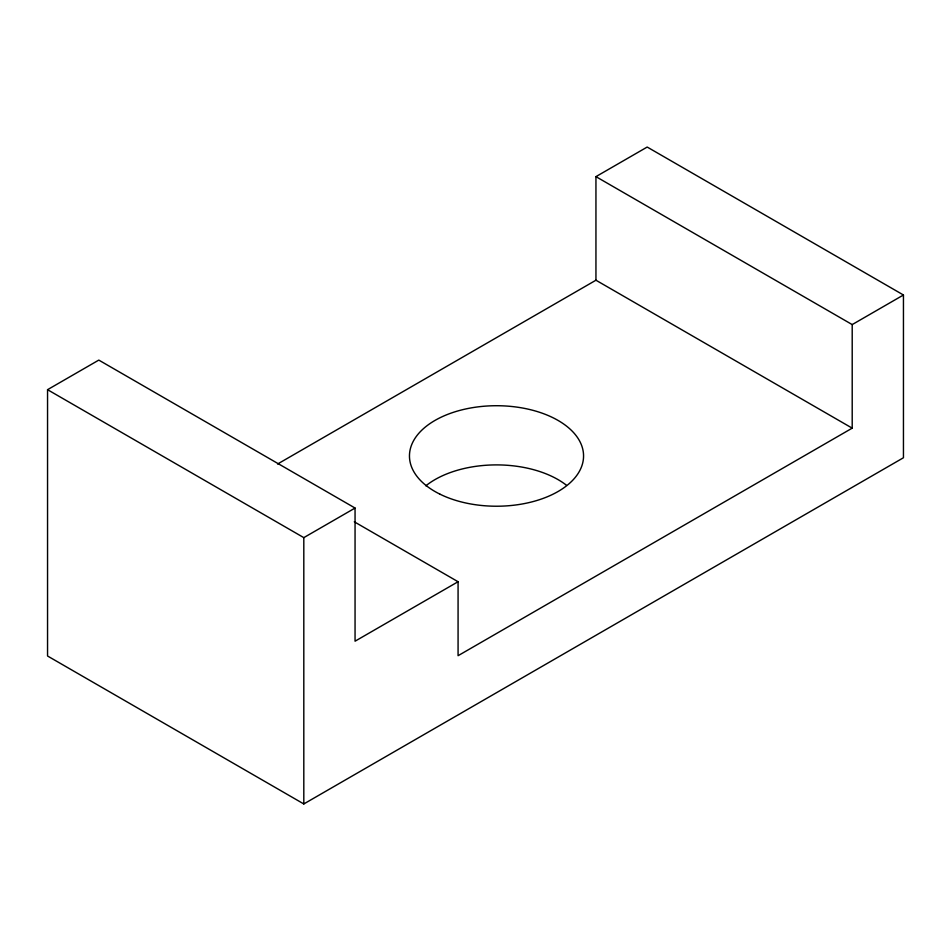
<?xml version="1.0" encoding="UTF-8"?>
<svg xmlns="http://www.w3.org/2000/svg" width="951" height="951" viewBox="0 0 951 951"><rect width="100%" height="100%" fill="white"/><g stroke="black" fill="none" stroke-linecap="round" stroke-linejoin="round"><path stroke-width="1.43" d="M595.944 176.636L647.191 147.048L903.45 295L903.45 457.752L303.809 803.952L47.55 656L47.55 389.684L98.797 360.096L355.056 508.048L355.056 641.2L458.073 581.727L458.073 655.703L852.203 428.152L852.203 324.588L595.944 176.636L595.944 280.212L277.561 464.029M47.55 389.684L303.809 537.636L355.056 508.048M852.203 324.588L903.45 295M595.944 280.212L852.203 428.152M354.295 521.802L458.073 581.727M303.809 537.636L303.809 803.952M425.822 485.83A87.04 50.248 0 0 1 566.38 485.176M439.778 494.08A87.04 50.248 0 0 0 582.048 465.289A87.04 50.248 0 0 0 467.714 408.55A87.04 50.248 0 0 0 439.778 494.08"/></g></svg>
